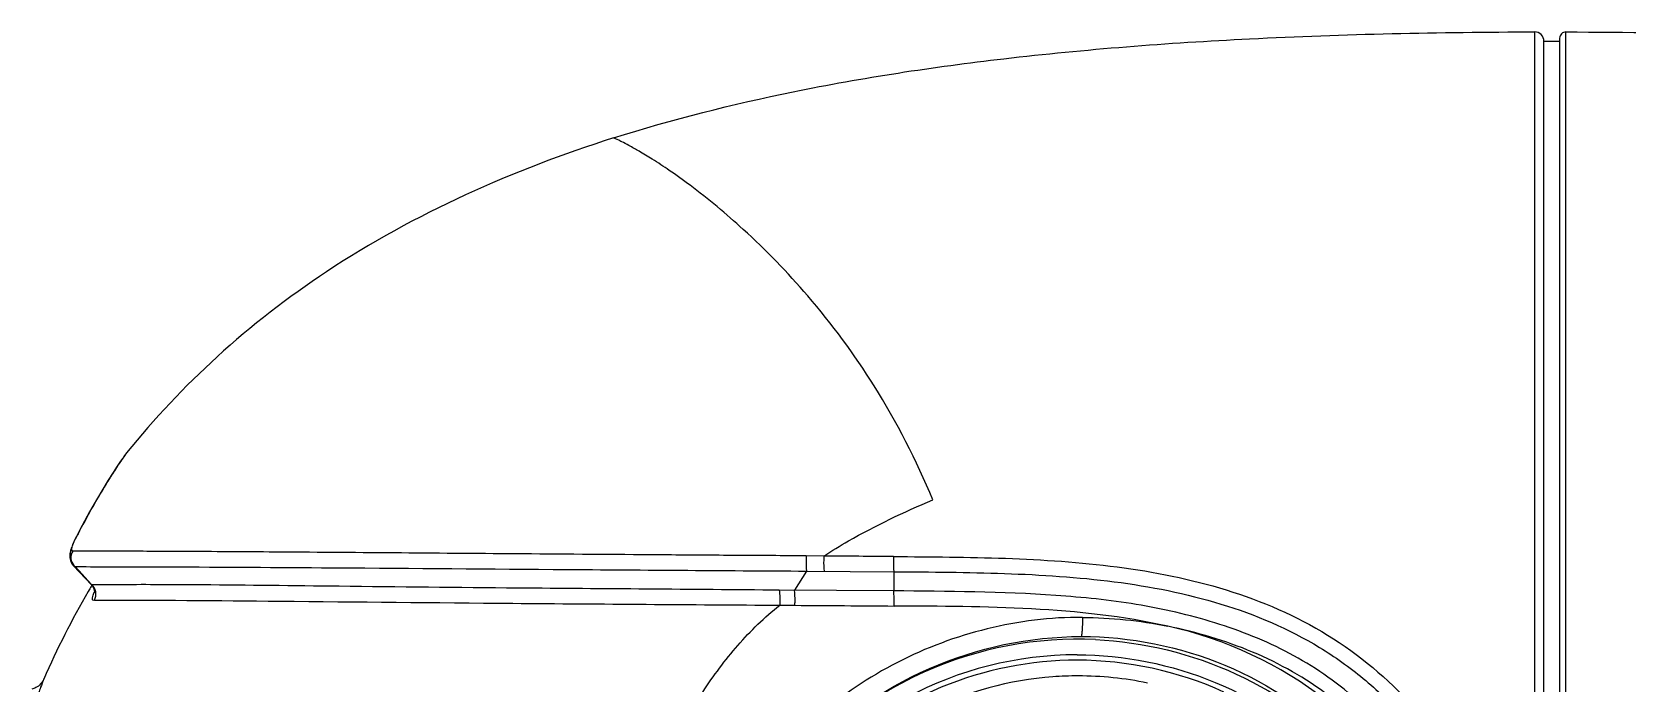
# Model space of a CAD drawing. Header units: millimetres. Extents: x 0 to 1173, y -4 to 841.
# Drawn here: x 346.63 to 387.31, y 721.99 to 738.6 of the extents above; entities that cross this region are included whole.
import ezdxf

# ---------------------------------------------------------------- set-up
doc = ezdxf.new("R2010")
doc.units = ezdxf.units.MM
doc.header["$LTSCALE"] = 65.395
doc.layers.get('0').update_dxf_attribs({"linetype": 'CONTINUOUS'})

msp = doc.modelspace()

# ---------------------------------------------------------------- linework, layer by layer
at = {"color": 7, "linetype": 'Continuous'}
for p, q in [((384.951, 738.5969), (384.9511, 690.768)), ((385.7495, 738.5172), (385.7515, 738.5965)), ((385.7515, 738.1319), (385.7495, 738.5172)), ((385.1911, 691.008), (385.1911, 738.3572)), ((385.1911, 738.3572), (385.5911, 738.3572)), ((385.5911, 738.4365), (385.5911, 690.9283)), ((385.7514, 690.7683), (385.7515, 738.1319)), ((348.8039, 727.5212), (348.6982, 727.3595)), ((348.9913, 727.7971), (348.9436, 727.7282)), ((349.0391, 727.8631), (348.971, 727.7657)), ((349.0214, 727.8398), (348.9874, 727.7915)), ((348.6982, 727.3595), (348.5743, 727.1643)), ((347.9101, 726.0119), (347.7513, 725.7078)), ((347.6659, 725.5256), (347.6528, 725.4931)), ((347.6805, 725.5599), (347.6636, 725.52)), ((347.6967, 725.596), (347.6778, 725.5537)), ((347.7147, 725.6341), (347.6936, 725.5891)), ((347.7513, 725.7078), (347.7302, 725.666)), ((347.7774, 725.7578), (347.7742, 725.7517)), ((366.8205, 725.2301), (366.3736, 725.2332)), ((347.6746, 724.9966), (347.6873, 724.9822)), ((347.6889, 724.9807), (348.145, 724.4955)), ((347.726, 724.9606), (347.8211, 724.8578)), ((347.7263, 724.9609), (347.8556, 724.9604)), ((347.8211, 724.8578), (348.0589, 724.6013)), ((347.8556, 724.9604), (348.0084, 724.9598)), ((366.3822, 724.8462), (366.076, 724.3581)), ((366.3822, 724.8462), (368.6099, 724.8307)), ((368.6099, 724.8307), (368.6065, 724.3407)), ((348.0589, 724.6013), (348.1543, 724.4987)), ((348.0828, 724.3674), (348.0595, 724.3272)), ((348.1438, 724.4968), (348.157, 724.4812)), ((348.1453, 724.4952), (348.145, 724.4955)), ((348.145, 724.4955), (348.1453, 724.4953)), ((348.2132, 724.4985), (348.1544, 724.4987)), ((348.2172, 724.2932), (348.2166, 724.2891)), ((368.6065, 724.3407), (365.6879, 724.3607)), ((365.6986, 723.9765), (366.0862, 723.9738))]:
    msp.add_line(p, q, dxfattribs=at)
for points in [[(348.9509, 727.7389), (348.8889, 727.6483), (348.8039, 727.5212)], [(348.5743, 727.1643), (348.432, 726.9328), (348.2728, 726.6643), (348.0983, 726.3577), (347.9101, 726.0119)], [(347.6508, 725.4879), (347.6395, 725.4573), (347.6293, 725.4277), (347.6204, 725.3989), (347.6127, 725.3708), (347.606, 725.3425), (347.6006, 725.314)], [(347.756, 725.7171), (347.7344, 725.6745), (347.711, 725.6265)], [(347.6068, 725.346), (347.6012, 725.3173), (347.597, 725.2883), (347.5943, 725.2576), (347.5936, 725.2251), (347.5955, 725.1909), (347.6008, 725.1542), (347.6106, 725.1152), (347.6257, 725.0752)], [(347.6006, 725.314), (347.5966, 725.2851), (347.594, 725.2545), (347.5936, 725.2221), (347.5957, 725.1879), (347.6013, 725.1514), (347.6113, 725.1126), (347.6266, 725.0728)], [(347.6216, 725.4029), (347.6137, 725.3744), (347.6068, 725.346)], [(347.6257, 725.0752), (347.6466, 725.0357), (347.6734, 724.9982)], [(347.6266, 725.0728), (347.6477, 725.0337), (347.6735, 724.998)], [(348.1439, 724.4968), (348.1546, 724.4847), (348.1847, 724.4405), (348.2055, 724.3926), (348.2161, 724.3463), (348.2183, 724.3116), (348.2172, 724.2932)]]:
    msp.add_lwpolyline(points, dxfattribs=at)
for centre, radius, start, end in [((384.9511, 738.3569), 0.24, 0.00976, 90.03744), ((385.7511, 738.4365), 0.16, 89.86447, 180), ((361.8628, 718.8955), 15.6488, 146.5063, 147.23049), ((360.1709, 720.0207), 13.617, 145.33545, 146.52637), ((350.9644, 724.0945), 3.5918, 151.71364, 152.54664), ((348.0787, 725.5985), 0.3407, 144.45456, 152.09784), ((347.9431, 725.2082), 0.3289, 221.71423, 228.76169), ((367.5803, 713.0415), 22.5484, 149.96599, 156.32963), ((367.1042, 713.3079), 22.0028, 149.46512, 149.82535), ((347.9426, 724.2637), 0.3163, 330.60938, 47.97863), ((373.4295, 713.5397), 10.1334, 26.83088, 77.66504), ((373.3067, 713.5291), 9.582, 87.33491, 114.21565), ((373.2857, 713.5148), 9.1968, 90.01922, 146.22369), ((373.3158, 713.5096), 9.6034, 114.22231, 144.94321), ((373.2821, 713.5246), 9.0496, 65.55179, 89.99714), ((373.3075, 713.5235), 8.6508, 90.00075, 94.27142), ((373.305, 713.5028), 8.6714, 78.17946, 89.984)]:
    msp.add_arc(centre, radius, start, end, dxfattribs=at)
for points, knots in [([(361.4608, 735.8926), (362.9624, 736.37), (366.2569, 737.1957), (371.6862, 738.0179), (378.0057, 738.5008), (382.5272, 738.5932), (384.951, 738.5969)], [0, 0, 0, 0, 0.199222, 0.4284439, 0.6935513, 1, 1, 1, 1]), ([(385.7515, 738.5965), (388.8332, 738.5885), (395.4723, 738.419), (406.1656, 737.8385), (418.3672, 736.9565), (427.0137, 736.2503), (431.6043, 735.8704)], [0, 0, 0, 0, 0.2012238, 0.4335361, 0.6992206, 1, 1, 1, 1]), ([(361.4608, 735.8926), (358.8956, 735.077), (355.2923, 733.4842), (351.3321, 730.4162), (349.7457, 728.735), (349.0391, 727.8631)], [0, 0, 0, 0, 0.5391493, 0.7752104, 1, 1, 1, 1]), ([(369.6029, 726.6618), (369.1869, 727.6684), (368.2513, 729.4969), (366.5643, 731.7808), (364.9382, 733.4534), (363.7141, 734.4737), (362.9195, 735.044), (362.4856, 735.3304), (362.1368, 735.5408), (361.8883, 735.6823), (361.6736, 735.7918), (361.5993, 735.8324), (361.431, 735.9048), (361.4608, 735.8926)], [0, 0, 0, 0, 0.2604478, 0.4883299, 0.6765162, 0.8168616, 0.8689508, 0.9100769, 0.9416484, 0.9650514, 0.9815581, 0.9922829, 1, 1, 1, 1]), ([(348.7044, 727.3656), (348.641, 727.2671), (348.3197, 726.7562), (348.0243, 726.229), (347.8015, 725.7965)], [0, 0, 0, 0, 0.1940308, 1, 1, 1, 1]), ([(366.8212, 725.2306), (367.0276, 725.3641), (367.92, 725.9062), (368.8677, 726.3521), (369.6029, 726.662)], [0, 0, 0, 0, 0.2355726, 1, 1, 1, 1]), ([(347.6526, 725.3704), (347.6459, 725.3843), (347.6459, 725.4284), (347.6805, 725.5581), (347.7339, 725.6673), (347.7771, 725.7504)], [0, 0, 0, 0, 0.1143184, 0.3078014, 1, 1, 1, 1]), ([(347.6661, 725.3556), (347.6321, 725.3002), (347.5986, 725.1648), (347.6549, 725.0372), (347.6976, 724.9894)], [0, 0, 0, 0, 0.5036379, 1, 1, 1, 1]), ([(347.6658, 725.3559), (347.663, 725.3575), (347.6578, 725.3617), (347.6541, 725.3673), (347.6526, 725.3704)], [0, 0, 0, 0, 0.4840113, 1, 1, 1, 1]), ([(366.3736, 725.2332), (365.7819, 725.2413), (364.6013, 725.2443), (362.2655, 725.2632), (358.4393, 725.2882), (354.4158, 725.3226), (351.0139, 725.344), (349.3745, 725.3524), (348.3426, 725.3501), (347.8444, 725.359), (347.6657, 725.3559)], [0, 0, 0, 0, 0.0948959, 0.1893143, 0.374577, 0.7084626, 0.8345323, 0.920109, 0.9713475, 1, 1, 1, 1]), ([(366.3736, 725.2332), (366.3719, 725.1993), (366.3684, 725.0703), (366.3699, 724.9406), (366.3822, 724.8462)], [0, 0, 0, 0, 0.2627158, 1, 1, 1, 1]), ([(366.8217, 725.2301), (366.8205, 725.1955), (366.8183, 725.0665), (366.8195, 724.9368), (366.8311, 724.843)], [0, 0, 0, 0, 0.268355, 1, 1, 1, 1]), ([(368.6035, 725.2178), (368.602, 725.1816), (368.599, 725.0526), (368.6003, 724.9231), (368.6099, 724.8306)], [0, 0, 0, 0, 0.2802733, 1, 1, 1, 1]), ([(368.6035, 725.2178), (369.5553, 725.2121), (371.4586, 725.2003), (374.3078, 725.0146), (377.11, 724.4647), (379.7428, 723.3347), (381.9469, 721.4914), (383.5413, 719.0969), (384.4469, 716.3599), (384.6138, 714.4456), (384.6142, 713.4912)], [0, 0, 0, 0, 0.1254156, 0.2507901, 0.3757357, 0.5000514, 0.6240876, 0.7488046, 0.8742358, 1, 1, 1, 1]), ([(348.0084, 724.9598), (348.6223, 724.9573), (350.6243, 724.9557), (354.5936, 724.9306), (360.1043, 724.8886), (364.227, 724.8611), (366.3822, 724.8466)], [0, 0, 0, 0, 0.1002316, 0.326868, 0.6480962, 1, 1, 1, 1]), ([(368.6099, 724.8306), (369.5508, 724.8244), (371.4273, 724.8122), (374.2283, 724.636), (376.9665, 724.1046), (379.1062, 723.196), (380.6031, 722.1358), (381.9226, 720.8633), (383.2231, 718.9333), (384.0982, 716.278), (384.2619, 714.4197), (384.2619, 713.4912)], [0, 0, 0, 0, 0.1272071, 0.2536818, 0.3789304, 0.5026923, 0.5643069, 0.6259986, 0.7497721, 0.8744762, 1, 1, 1, 1]), ([(348.1543, 724.4987), (348.1523, 724.4976), (348.1491, 724.4958), (348.1449, 724.4959), (348.1438, 724.4968)], [0, 0, 0, 0, 0.6288928, 1, 1, 1, 1]), ([(348.2184, 724.104), (348.2072, 724.1003), (348.1783, 724.0951), (348.1623, 724.1476), (348.1825, 724.2165), (348.2023, 724.276), (348.2172, 724.3125)], [0, 0, 0, 0, 0.1385281, 0.2709074, 0.5366634, 1, 1, 1, 1]), ([(365.6879, 724.3607), (364.5625, 724.3699), (362.3393, 724.3884), (358.5962, 724.4135), (354.8162, 724.4526), (351.4948, 724.4941), (349.4129, 724.5029), (348.4934, 724.4976), (348.2132, 724.4985)], [0, 0, 0, 0, 0.1932076, 0.381656, 0.6426006, 0.8421501, 0.9518906, 1, 1, 1, 1]), ([(365.6879, 724.3606), (365.6916, 724.3346), (365.7035, 724.207), (365.7034, 724.0785), (365.6986, 723.9768)], [0, 0, 0, 0, 0.2048988, 1, 1, 1, 1]), ([(366.0862, 723.9738), (366.0879, 724.01), (366.0907, 724.1381), (366.0882, 724.267), (366.076, 724.3581)], [0, 0, 0, 0, 0.2824159, 1, 1, 1, 1]), ([(382.7912, 718.2685), (382.2474, 719.5204), (381.0056, 721.2592), (378.736, 722.8186), (376.8102, 723.5751), (374.7971, 724.0394), (372.0526, 724.3169), (369.9845, 724.3315), (368.6065, 724.3407)], [0, 0, 0, 0, 0.2487718, 0.3733471, 0.4981094, 0.6234084, 0.7488642, 1, 1, 1, 1]), ([(368.6146, 723.9563), (368.6156, 723.9911), (368.6175, 724.1192), (368.6162, 724.2477), (368.6065, 724.3406)], [0, 0, 0, 0, 0.2714185, 1, 1, 1, 1]), ([(348.2181, 724.1042), (349.7931, 724.1094), (353.3504, 724.0777), (359.177, 724.0201), (363.4289, 723.9924), (365.6986, 723.9768)], [0, 0, 0, 0, 0.2702932, 0.6104805, 1, 1, 1, 1]), ([(361.9589, 717.157), (362.0801, 717.8083), (362.4855, 719.4161), (363.415, 721.3821), (364.5997, 722.974), (365.3106, 723.6716), (365.6986, 723.9765)], [0, 0, 0, 0, 0.2507344, 0.6257014, 0.8132046, 1, 1, 1, 1]), ([(375.5942, 723.4393), (374.456, 723.6977), (372.1181, 723.9407), (369.7835, 723.949), (368.6146, 723.9563)], [0, 0, 0, 0, 0.4996239, 1, 1, 1, 1]), ([(373.4219, 723.666), (372.6064, 723.6739), (370.9692, 723.4623), (368.6553, 722.6073), (366.6104, 721.2213), (365.5045, 719.9972), (365.0355, 719.3298)], [0, 0, 0, 0, 0.250002, 0.5000339, 0.7499475, 1, 1, 1, 1]), ([(373.4219, 723.666), (373.4209, 723.6027), (373.4171, 723.4879), (373.4138, 723.3358), (373.3989, 723.2418), (373.3988, 723.1883), (373.389, 723.1786)], [0, 0, 0, 0, 0.3879102, 0.708946, 0.9153632, 1, 1, 1, 1]), ([(382.4716, 718.1142), (381.8781, 719.4876), (380.4301, 721.3766), (377.7914, 722.8614), (376.3331, 723.2846), (375.5942, 723.4393)], [0, 0, 0, 0, 0.4982587, 0.7485916, 1, 1, 1, 1]), ([(366.2793, 720.0512), (367.1787, 721.0259), (369.3981, 722.6155), (372.0704, 723.1778), (373.389, 723.1786)], [0, 0, 0, 0, 0.5014573, 1, 1, 1, 1]), ([(373.7523, 723.1007), (374.9815, 723.0435), (377.4442, 722.4419), (380.5048, 720.2172), (382.5063, 716.9986), (383.1466, 713.2624), (382.334, 709.5599), (380.1855, 706.4377), (377.0251, 704.3577), (374.5373, 703.8713), (373.3068, 703.8713)], [0, 0, 0, 0, 0.1248863, 0.2498438, 0.3748978, 0.5000157, 0.6251291, 0.7501723, 0.8751186, 1, 1, 1, 1]), ([(373.389, 723.1786), (374.6352, 723.1794), (377.1577, 722.6778), (380.3393, 720.5154), (382.4699, 717.298), (382.9753, 714.7525), (382.9753, 713.4912)], [0, 0, 0, 0, 0.248619, 0.4974172, 0.7483792, 1, 1, 1, 1]), ([(373.2826, 722.7116), (374.4794, 722.7116), (376.9001, 722.2312), (379.9586, 720.1797), (382.0056, 717.1106), (382.7234, 713.4913), (382.0056, 709.8719), (379.9586, 706.8028), (376.9002, 704.7512), (374.4795, 704.2708), (373.2826, 704.2708)], [0, 0, 0, 0, 0.1248839, 0.2498329, 0.3748812, 0.4999986, 0.625115, 0.7501626, 0.8751135, 1, 1, 1, 1]), ([(373.2826, 722.5741), (372.1035, 722.5741), (369.719, 722.1009), (366.7061, 720.08), (364.6896, 717.0566), (363.9825, 713.4913), (364.6895, 709.9259), (366.706, 706.9025), (369.7189, 704.8815), (372.1035, 704.4083), (373.2826, 704.4083)], [0, 0, 0, 0, 0.124884, 0.2498328, 0.374881, 0.4999985, 0.625115, 0.7501626, 0.8751135, 1, 1, 1, 1]), ([(346.9289, 722.0941), (346.8889, 722.003), (346.788, 721.8929), (346.6606, 721.843), (346.6253, 721.8335)], [0, 0, 0, 0, 0.7310017, 1, 1, 1, 1]), ([(346.9289, 722.0941), (346.9445, 722.1269), (346.8206, 721.8237), (346.8134, 721.7873), (346.7764, 721.6844)], [0, 0, 0, 0, 0.2497359, 1, 1, 1, 1]), ([(372.6632, 722.1503), (371.5654, 722.0682), (369.3784, 721.4726), (366.6876, 719.4216), (364.9536, 716.5097), (364.4335, 713.1603), (365.2006, 709.8588), (367.1459, 707.0841), (369.9815, 705.2391), (372.2067, 704.8081), (373.3074, 704.8081)], [0, 0, 0, 0, 0.1248902, 0.2498501, 0.3749068, 0.5000253, 0.6251367, 0.7501762, 0.8751181, 1, 1, 1, 1])]:
    msp.add_open_spline(points, degree=3, knots=knots, dxfattribs=at)
for points in [[(368.6029, 725.2178), (368.0091, 725.2218), (367.4153, 725.2256), (366.8216, 725.23)], [(347.6874, 724.9821), (347.6976, 724.9714), (347.7117, 724.9638), (347.7261, 724.9605)], [(366.0862, 723.9738), (366.9293, 723.9682), (367.7725, 723.9624), (368.6156, 723.9563)], [(373.4219, 723.666), (374.15, 723.6615), (374.8818, 723.589), (375.5943, 723.4392)]]:
    msp.add_open_spline(points, degree=3, dxfattribs=at)

doc.saveas('drawing.dxf')
